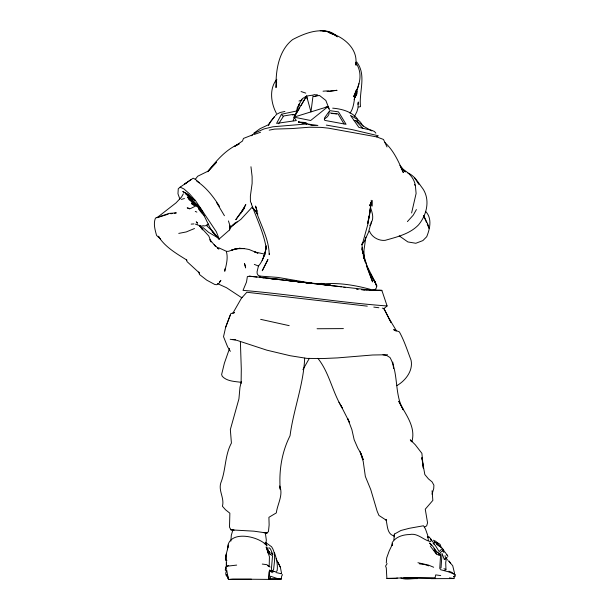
<?xml version="1.0" encoding="UTF-8"?>
<svg xmlns="http://www.w3.org/2000/svg" width="610" height="610" viewBox="0 0 610 610"><rect width="100%" height="100%" fill="white"/><g stroke="black" fill="none" stroke-linecap="round" stroke-linejoin="round"><path stroke-width="0.91" d="M372.199 206.066L372.252 200.484M227.446 549.724C226.905 529.541 256.901 535.534 265.808 544.6M241.11 383.423L241.293 369.111L240.386 341.646M226.905 560.613L225.563 559.98L225.601 556.861L226.447 553.483L225.593 556.907M393.877 539.827L394.472 534.063L400.93 530.479L409.333 528.298L423.508 525.767L425.475 529.022L427.64 535.138L428.334 540.315M269.483 569.976L268.804 579.393L269.14 571.7M224.876 268.842L224.747 271.275C226.302 264.854 228.361 257.725 226.241 251.228L218.944 247.873L217.61 248.018M355.721 63.188L355.63 65.011C358.665 49.196 343.674 36.722 329.804 32.955L333.822 34.648M357.178 91.485L356.949 93.81L355.218 97.165L356.324 93.543M447.176 557.723L444.309 559.469L442.021 553.468L441.045 567.887L439.772 568.535L440.572 555.13L439.985 554.299L440.062 552.82L442.616 550.594L444.126 552.256M269.178 566.621L269.429 556.762L266.151 546.918L268.377 553.087L267.424 550.54L267.798 552.248M386.298 562.961L386.694 557.868L389.172 551.005L392.596 543.884L392.329 545.576M228.437 220.927L229.947 225.647L229.581 229.901L219.013 239.135L212.051 230.908L206.378 225.395L208.384 224.244M296.917 111.05L297.207 107.833L302.316 98.683L306.594 96.052L313.128 95.084L310.97 111.889L306.594 96.052L293.974 117.143L296.338 120.559L276.589 123.395L281.469 114.23L297.703 110.768M225.647 566.934L226.058 569.016M269.338 253.539L269.223 254.698C268.949 239.067 260.866 225.25 256.017 210.747L257.816 214.194L252.7 207.918L255.773 210.999M266.288 245.952L265.808 249.772M276.635 82.281L276.017 87.626C275.667 70.798 278.511 50.63 292.609 39.597C306.06 32.551 324.322 25.338 337.322 36.874M391.925 545.088L392.23 542.549C395.798 536.815 403.012 534.642 409.417 534.551C417.637 532.728 423.05 539.858 430.286 541.558L431.14 541.024L430.767 538.958L429.379 537.219L427.336 536.93M411.849 441.838C416.226 426.649 405.17 413.931 398.787 401.258L403.271 409.813C394.144 394.045 398.841 373.358 390.026 357.551L386.931 355.607L382.996 354.784M265.815 249.658L266.242 246.158M394.472 534.063L394.136 536.853L394.441 534.604M304.664 358.146C303.574 384.712 293.463 409.584 290.04 435.792C281.69 452.231 278.808 471.095 280.249 489.342L279.708 486.849M371.124 202.802L368.12 223.336L362.035 245.281L362.965 254.004L362.043 248.529M265.922 543.174L266.334 540.17L265.327 532.804L253.981 531.18L230.954 529.861L229.505 527.154L229.863 513.201L225.517 509.754L222.421 506.247C224.655 498.195 218.281 490.806 220.797 482.929C225.99 470.043 224.686 455.395 231.411 443.074L230.344 429.562L238.922 398.902L239.974 387.281L241.331 381.494M226.363 564.349L226.6 562.664M310.864 283.109L278.175 277.443L260.02 276.109L259.86 277.131L263.619 277.84M446.489 557.7L445.704 562.649L445.963 569.374L444.812 570.335M226.585 564.608L225.852 569.115L225.136 569.923M369.065 216.024L367.708 223.313L370.003 212.859L371.238 201.94L369.408 214.194M298.831 106.407L299.335 103.837L295.941 113.429M357.864 104.356L358.329 101.977L357.94 108.153L356.873 111.722L354.433 116.556M358.893 83.692L355.218 97.165M282.506 574.605L281.637 576.206L281.286 579.02L268.743 579.05M403.652 577.967L435.006 578.143L435.708 574.894L440.702 575.581M230.214 315.256L225.669 327.235L223.519 336.682L227.583 346.777L230.367 351.345M365.84 237.122L363.964 250.321L364.086 258.663M354.143 99.682L354.959 96.418M411.613 212.974L416.104 193.477L415.433 186.035L414.434 184.426M227.911 547.605L228.597 545.027L226.455 553.285L226.295 565.562M293.196 120.757L295.118 114.474L292.442 114.985M371.536 221.346L368.417 232.418L364.223 241.537L361.829 244.702L362.248 244.145M356.682 89.251C353.647 97.028 355.058 106.171 349.987 113.201M263.383 257.542L265.708 250.535C264.221 255.979 262.247 261.842 258.449 266.051L257.046 271.854L257.214 273.76L258.404 275.598L260.02 276.109M432.078 494.207L433.725 488.503L433.901 485.194L432.063 481.862L428.456 478.888L424.834 474.549L422.494 461.602M229.535 348.44L224.373 363.232L221.621 374.517L222.284 376.362C227.042 381.372 234.469 381.364 240.843 382.287M329.103 112.362L329.705 110.639L338.497 111.859L346.068 124.31L324.985 120.429L324.489 119.918L324.634 117.76L328.889 111.798M226.333 571.585C225.098 573.415 225.807 575.817 227.606 576.953L226.905 574.437L228.14 578.859M225.669 327.235L230.778 313.647L234.522 312.602L232.867 313.197L242.017 297.177M356.339 90.082L353.587 96.746C359.481 85.652 363.415 73.863 355.76 62.662M262.17 260.394L264.687 254.439L266.113 247.492C263.459 232.242 256.589 218.288 251.373 203.953M361.852 244.32L362.668 242.696M196.961 222.574L197.114 222.94M370.964 202.894L369.462 205.791L371.498 202.329L371.185 200.293M371.238 222.65C374.182 218.014 372.115 212.379 370.567 207.644M268.491 125.607L270.565 121.672L274.576 116.548L268.118 124.89L259.982 128.725L253.829 133.201M276.467 80.329L275.69 81.809L276.688 80.23M309.339 358.337L302.911 369.69M183.343 193.789L181.521 197.045L176.023 202.878L156.991 217.701L168.116 214.194M416.424 209.543L413.229 215.177L407.396 221.621M294.958 115.847L299.609 107.932M301.004 105.553L306.594 96.052L307.097 98.835M275.461 115.892L276.338 114.428L280.188 112.484L284.923 111.462M276.833 79.262C268.964 88.724 270.931 103.143 276.421 113.368M278.61 123.761L283.231 116.64L281.469 114.23M195.231 179.424L197.671 176.244L207.85 171.257L216.55 162.168L207.819 171.707M324.268 119.171L327.494 116.67L328.859 114.535L329.049 113.102M207.789 171.662C216.382 160.72 225.791 149.541 238.906 143.99M240.317 213.103L235.765 219.707L241.857 211.807L245.822 204.586L240.554 213.287L244.702 207.758L241.415 211.769M252.456 206.836L240.95 219.295L230.702 226.905M219.379 282.087L220.881 280.371L219.081 283.208L216.763 284.71L214.865 284.519L206.706 280.127L199.455 274.469L198.791 271.938M455.205 575.832L453.741 576.747L455.205 575.832L454.526 576.305L453.97 578.57L430.957 578.661M369.744 225.395L371.284 223.71M234.995 222.993L230.023 228.285L229.581 229.901L229.947 225.647M387.129 563.617L385.573 566.095L386.282 567.864L386.87 578.417L395.844 578.516L397.346 578.044M372.817 290.284L381.837 290.299L387.106 305.953L383.69 308.835M199.272 182.703L195.307 179.271L193.156 178.196L180.186 187.125L178.265 188.764L177.968 193.744L179.874 199.081M197.785 224.419L197.282 224.846L195.436 224.144M276.116 571.532L277.169 570.678C277.908 564.563 276.498 558.295 274.393 552.561M327.966 106.628L310.665 120.498L293.974 117.143L327.966 106.628L325.321 107.368M232.09 225.677L237.061 221.842M444.309 559.469L445.582 558.493M376.728 136.93L378.276 135.763L351.604 129.488L326.319 125.103M396.828 385.642C405.551 380.693 413.336 370.644 411.048 360.144C407.404 350.666 404.3 340.723 399.359 331.878L393.641 329.644L396.081 331.085M186.645 182.642L184.731 184.006L191.334 179.363M251.274 135.748L255.956 132.492L264.054 128.931L272.861 126.788L306.99 123.929L317.894 125.431L311.718 125.576L308.843 124.265M381.075 290.817L381.837 290.299M424.346 527.208L426.664 525.843L427.557 522.839L425.262 509.197L432.848 500.398L432.071 490.783M206.378 225.395L208.75 224.053M239.089 144.013L234.27 146.583L242.467 141.055L243.481 138.417L252.624 134.848M212.051 230.908L215.902 235.399C206.981 227.248 206.081 213.302 196.184 205.738L190.366 208.673L187.201 207.865L189.618 208.925M227.133 566.156L228.674 565.394M194.499 228.521L186.241 231.945L178.76 233.401M299.022 101.047L302.125 99.895M254.446 134.398L260.577 132.24M181.399 199.379L184.464 198.532M358.619 107.047L360.51 106.628C358.787 91.828 366.839 75.076 356.697 61.968M205.799 225.654L204.106 226.005L202.665 225.525M269.208 130.151L274.637 129.091L291.946 128.573L309.247 127.238L321.081 127.376L328.523 128.169L376.736 136.892L383.484 139.461L387.022 146.941M268.697 579.34L270.268 578.471L270.588 576.236L277.779 578.715L280.707 579.042M226.828 566.24L236.665 565.096M273.31 571.784L275.232 571.44M283.414 116.03L293.181 114.39M319.754 284.275C336.613 282.133 353.998 284.893 370.308 289.353M170.853 213.759L172.676 213.469M174.498 213.172L176.328 212.882L169.161 213.393L155.481 218.052C153.141 223.603 155.054 229.909 156.579 235.437L158.768 237.435M394.434 535.237L392.642 535.466C386.839 532.858 387.502 524.638 385.932 519.362L386.305 520.246L378.94 515.442L377.155 511.233L370.75 489.586L365.352 476.463L363.217 461.465L360.152 451.812L363.11 459.597M316.079 95.297L317.741 95.168L313.853 94.573M191.182 224.122L194.01 223.9M323.041 91.195L328.363 90.806M417.423 578.615C412.024 578.295 405.909 580.179 400.831 577.967M251.434 579.195L228.437 579.409L226.661 569.908M386.87 578.417L410.408 577.678L435.006 578.143M226.401 251.366L228.453 251.312L236.283 248.705L244.267 248.613L248.956 249.459L257.946 253.135L254.576 251.93L263.68 253.897L265.159 254.805M268.804 579.393L232.669 579.103L228.666 579.5L227.477 575.512M387.548 354.753L372.611 354.997L337.505 357.902L322.233 358.566L306.944 358.39L290.146 355.721L266.837 350.163L236.825 340.319L230.206 339.282M372.397 290.307L380.396 290.246M317.07 328.744L343.399 328.599M269.04 579.035L281.286 579.02L280.516 578.821M315.911 96.517L313.387 96.517L319.495 95.465L325.839 100.452L329.4 109.632M427.694 537.204L429.379 537.219M276.772 279.273L280.181 279.365L249.856 276.238L247.385 276.528L246.509 282.003L243.024 290.368C291.138 294.416 338.969 302.476 387.106 305.953M324.65 284.839L330.65 285.03L297.665 281.675L294.317 280.348M361.661 289.803L367.22 290.055M369.073 290.139L371.856 290.268L268.918 278.404M331.634 113.544L338.031 113.856L343.987 123.883M320.212 30.713C325.908 30.607 332.519 31.628 336.407 36.181M320.898 283.375L323.94 283.543M376.843 290.299L361.951 289.468L364.49 289.971M230.954 529.861L233.035 530.044M265.846 532.934L267.073 533.01L268.476 531.508L269.132 524.92L268.911 517.318L276.322 512.896C277.42 504.005 283.612 494.794 279.624 485.987M298.442 122.03L305.885 122.541L306.99 123.929L298.442 122.03L306.99 123.929M198.006 225.265L199.386 225.372L202.65 229.764L199.386 225.372M232.806 339.48L235.414 339.671M264.016 532.782L267.073 533.01L265.327 532.804M234.141 530.113L232.86 530.014L231.32 535.267L230.839 541.161M438.369 554.894L440.008 555.024L436.722 554.52L430.256 546.019M295.819 281.485L292.129 281.088L295.842 281.53M332.694 108.161C341.752 108.931 351.718 111.523 357.544 119.011L357.895 120.864M372.496 290.055L374.342 290.261L376.21 288.233L376.827 285.648L371.574 276.46M270.87 278.671L274.164 279.044M297.703 281.744L341.295 286.776M290.276 280.897L285.785 279.998L312.541 283.437L261.133 277.519M452.803 578.44L453.97 578.57L449.44 577.868M249.231 276.185L256.955 277.085M297.665 281.675L312.541 283.437M434.594 542.389L437.317 542.717L440.1 544.372L441.175 547.246L434.183 541.619L434.915 542.786M322.804 31.026L327.128 31.552L335.782 35.41L335.386 34.922M367.289 306.159L246.829 292.259L241.857 297.817L226.485 287.699L217.587 283.658M373.793 307.097L378.879 307.753M419.451 563.853L424.987 564.586L428.624 565.851M262.277 564.067L266.997 564.692L268.476 566.354M356.553 289.254L358.177 289.491M330.323 112.964L336.773 113.887M343.834 287.241L345.527 287.554M382.287 308.149L383.873 308.446L390.926 322.263L383.873 308.446M417.941 562.725L428.54 565.104L433.672 567.254M260.653 319.343L289.186 325.656M354.151 120.345L356.621 120.94L363.301 125.927M196.184 205.738L194.559 203.877L192.585 203.519L192.905 204.022L191.517 202.939L192.226 204.381L196.336 205.814L187.415 197.106L194.102 203.138M275.834 572.485L281.66 573.842L281.157 573.377M407.953 173.065C414.777 175.642 418.407 183.053 422.738 188.551C430.439 199.836 426.817 214.956 418.536 224.876C409.775 234.034 396.889 236.97 385.108 240.348C378.726 240.996 371.825 237.153 369.477 231.152M440.207 569.595L448.35 571.791L454.145 574.04M443.912 568.756L445.963 569.374M258.449 266.051L254.309 264.374M301.073 91.538L305.785 93.132M452.269 573.286L455.457 574.635M448.899 571.196L452.368 572.584M192.226 204.381L194.125 205.151M219.013 239.135L218.136 237.9L208.635 232.364L200.591 225.433M186.774 260.051C176.496 253.592 164.83 246.936 158.379 236.222L159.393 237.526M195.261 211.388L196.87 212.097M433.375 540.186L435.692 541.276L438.849 544.044M180.186 187.125L183.999 188.993L189.504 193.85L195.764 201.003L216.321 231.731L219.234 239.089M217.564 248.308L218.937 249.025L214.14 244.709M270.443 554.2L268.065 552.866L272.533 555.771L271.259 570.922L273.943 571.372L270.177 570.884L272.655 570.51L273.593 569.595C274.279 561.962 276.338 553.506 271.564 546.743L265.411 542.336M196.733 181.132C206.279 187.4 213.439 196.778 219.508 206.333M269.833 571.09L272.479 572.706M371.795 130.914L362.47 125.645C360.64 120.383 354.936 118.096 350.514 115.42L358.863 127.376L371.589 130.281L374.448 131.486L375.867 133.194M189.169 195.978L186.157 194.102L190.945 198.143M436.501 544.28L442.425 548.359L439.162 551.57L435.235 545.325L433.092 543.457M268.049 565.645L270.085 567.048M185.684 193.553L195.116 200.4L188.711 196.184L203.138 212.585L199.882 207.415L185.684 193.553L188.475 195.49M439.985 554.299L436.714 552.027L433.977 548.748M399.214 235.864L407.861 241.941L415.837 243.268L422.875 240.592L426.718 236.71C429.966 228.712 432.337 218.227 425.551 211.373M438.994 553.392L436.478 551.585L432.764 546.171L429.615 542.991L431.247 545.218M188.734 199.424L194.559 203.877M189.001 195.269L182.764 191.509L187.041 193.728L188.635 195.413M447.343 559.561L447.793 560.171M209.771 239.654L215.772 246.577L214.613 245.334M187.14 194.476L189.923 196.816M204.655 215.719L201.979 213.378L198.502 208.91M269.048 547.711L270.459 548.97L272.693 554.185M225.608 570.457L226.645 571.402M199.539 273.112L187.026 261.598L186.683 259.929M264.29 543.129L267.005 545.858L265.899 543.624M267.691 547.605L268.324 550.99L270.009 552.576M199.096 208.803L203.138 212.661M268.324 550.99L269.742 552.363M448.8 561.139L452.727 565.752L454.557 573.354M187.415 197.106L194.186 203.809M159.202 237.633L160.415 238.838M212.791 232.41L212.737 231.952L215.902 235.399M449.311 561.795L450.531 563.076L448.83 560.903M384.94 142.549C393.77 150.655 398.704 161.764 403.324 172.577L399.931 165.318L405.391 171.928L402.036 168.856C408.525 172.264 413.976 177.83 415.326 185.265M362.843 128.367L355.538 120.498M271.252 552.973L272.83 554.681M215.704 235.193L218.136 237.9M199.561 225.845L208.795 236.017L211.09 241.964L210.175 240.401M196.267 221.643L197.213 222.802M442.616 550.594L443.676 552.012M442.951 549.305L444.461 551.409M430.767 538.958L434.526 544.227M317.856 358.306C329.53 372.901 332.366 392.276 342.279 407.96L338.939 402.249M445.025 552.088L447.603 555.824M434.137 550.35L436.257 553.438M446.878 554.764L447.931 556.358M414.411 177.548L418.872 184.411M372.367 277.832L375.165 282.285L376.736 286.303L374.67 281.118L375.165 282.285L370.354 273.387M216.611 202.627L224.434 215.726M388.906 318.321L396.424 330.78M442.532 548.504L443.394 549.953M196.839 222.566L197.274 223.313M281.553 573.324L280.371 567.285L276.116 558.829M375.165 282.285L366.907 265.792L361.928 249.269M411.048 441.205L410.294 439.795L415.296 444.797L421.891 453.329L423.309 467.992M340.975 405.734L349.324 422.12L347.7 418.62L351.901 429.699L354.158 439.726L357.796 448.091L361.15 453.825L363.232 459.696M423.607 215.46L427.961 224.556L429.043 228.323L427.206 224.061M278.046 562.328L280.387 567.353M251.602 204.083L250.413 201.483L250.382 196.077L252.121 183.427L252.121 176.58L250.962 166.736M423.523 215.536L426.466 222.353M366.335 265.64L372.588 281.911L364.597 259.319L361.989 247.599M355.821 63.539L356.392 65.178M363.263 255.422L365.26 262.277M328.538 107.093L328.889 108.824M445.048 555.649L445.651 558.821M421.861 457.729L423.363 468.144M421.853 457.874L422.173 459.734M225.38 558.851L225.563 559.98M392.764 362.073L393.618 368.493M364.162 258.457L363.59 253.92L363.964 258.632M267.866 259.662L262.285 270.672L267.866 259.662M235.391 248.941L231.464 250.161L236.283 248.705L235.391 248.941L239.959 248.369L235.391 248.941M336.903 90.31L327.204 91.515L336.903 90.31M243.375 248.522L239.189 248.316L244.267 248.613L243.375 248.522M256.101 207.507L255.529 206.035L257.107 211.502L256.101 207.507M245.342 265.998L244.458 263.428L245.617 267.927L245.342 265.998"/></g></svg>
